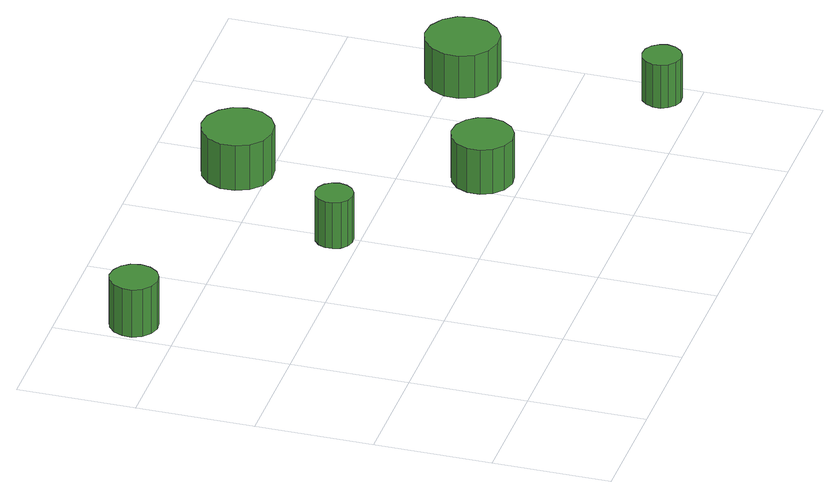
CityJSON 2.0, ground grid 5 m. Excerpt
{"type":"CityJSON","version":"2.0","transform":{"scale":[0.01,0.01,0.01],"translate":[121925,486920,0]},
"CityObjects":{
"tree1":{"type":"SolitaryVegetationObject","attributes":{"function":"something"},"geometry":[{"type":"MultiSurface","lod":"1","boundaries":[[[0,1,2,3,4,5,6,7,8,9,10,11,12,13,14]],[[15,16,17,18,19,20,21,22,23,24,25,26,27,28,29]],[[0,29,28,1]],[[1,28,27,2]],[[2,27,26,3]],[[3,26,25,4]],[[4,25,24,5]],[[5,24,23,6]],[[6,23,22,7]],[[7,22,21,8]],[[8,21,20,9]],[[9,20,19,10]],[[10,19,18,11]],[[11,18,17,12]],[[12,17,16,13]],[[13,16,15,14]],[[14,15,29,0]]]}]},
"tree2":{"type":"SolitaryVegetationObject","attributes":{"function":"something"},"geometry":[{"type":"MultiSurface","lod":"1","boundaries":[[[30,31,32,33,34,35,36,37,38,39,40,41,42,43,44]],[[45,46,47,48,49,50,51,52,53,54,55,56,57,58,59]],[[30,59,58,31]],[[31,58,57,32]],[[32,57,56,33]],[[33,56,55,34]],[[34,55,54,35]],[[35,54,53,36]],[[36,53,52,37]],[[37,52,51,38]],[[38,51,50,39]],[[39,50,49,40]],[[40,49,48,41]],[[41,48,47,42]],[[42,47,46,43]],[[43,46,45,44]],[[44,45,59,30]]]}]},
"tree3":{"type":"SolitaryVegetationObject","attributes":{"function":"something"},"geometry":[{"type":"MultiSurface","lod":"1","boundaries":[[[60,61,62,63,64,65,66,67,68,69,70,71,72,73,74]],[[75,76,77,78,79,80,81,82,83,84,85,86,87,88,89]],[[60,89,88,61]],[[61,88,87,62]],[[62,87,86,63]],[[63,86,85,64]],[[64,85,84,65]],[[65,84,83,66]],[[66,83,82,67]],[[67,82,81,68]],[[68,81,80,69]],[[69,80,79,70]],[[70,79,78,71]],[[71,78,77,72]],[[72,77,76,73]],[[73,76,75,74]],[[74,75,89,60]]]}]},
"tree4":{"type":"SolitaryVegetationObject","attributes":{"function":"something"},"geometry":[{"type":"MultiSurface","lod":"1","boundaries":[[[90,91,92,93,94,95,96,97,98,99,100,101,102,103,104]],[[105,106,107,108,109,110,111,112,113,114,115,116,117,118,119]],[[90,119,118,91]],[[91,118,117,92]],[[92,117,116,93]],[[93,116,115,94]],[[94,115,114,95]],[[95,114,113,96]],[[96,113,112,97]],[[97,112,111,98]],[[98,111,110,99]],[[99,110,109,100]],[[100,109,108,101]],[[101,108,107,102]],[[102,107,106,103]],[[103,106,105,104]],[[104,105,119,90]]]}]},
"tree5":{"type":"SolitaryVegetationObject","attributes":{"function":"something"},"geometry":[{"type":"MultiSurface","lod":"1","boundaries":[[[120,121,122,123,124,125,126,127,128,129,130,131,132,133,134]],[[135,136,137,138,139,140,141,142,143,144,145,146,147,148,149]],[[120,149,148,121]],[[121,148,147,122]],[[122,147,146,123]],[[123,146,145,124]],[[124,145,144,125]],[[125,144,143,126]],[[126,143,142,127]],[[127,142,141,128]],[[128,141,140,129]],[[129,140,139,130]],[[130,139,138,131]],[[131,138,137,132]],[[132,137,136,133]],[[133,136,135,134]],[[134,135,149,120]]]}]},
"tree6":{"type":"SolitaryVegetationObject","attributes":{"function":"something"},"geometry":[{"type":"MultiSurface","lod":"1","boundaries":[[[150,151,152,153,154,155,156,157,158,159,160,161,162,163,164]],[[165,166,167,168,169,170,171,172,173,174,175,176,177,178,179]],[[150,179,178,151]],[[151,178,177,152]],[[152,177,176,153]],[[153,176,175,154]],[[154,175,174,155]],[[155,174,173,156]],[[156,173,172,157]],[[157,172,171,158]],[[158,171,170,159]],[[159,170,169,160]],[[160,169,168,161]],[[161,168,167,162]],[[162,167,166,163]],[[163,166,165,164]],[[164,165,179,150]]]}]},
"tree7":{"type":"SolitaryVegetationObject","attributes":{"function":"something"}}
},
"vertices":[
[223,1693,241],[214,1734,241],[189,1768,241],[152,1789,241],[110,1794,241],[70,1781,241],[38,1752,241],[21,1714,241],[21,1671,241],[38,1633,241],[70,1604,241],[110,1591,241],[152,1596,241],[189,1617,241],[214,1651,241],[214,1651,19],[189,1617,19],[152,1596,19],[110,1591,19],[70,1604,19],[38,1633,19],[21,1671,19],[21,1714,19],[38,1752,19],[70,1781,19],[110,1794,19],[152,1789,19],[189,1768,19],[214,1734,19],[223,1693,19],
[1068,1108,233],[1061,1141,233],[1042,1167,233],[1013,1184,233],[980,1187,233],[949,1177,233],[924,1155,233],[911,1125,233],[911,1092,233],[924,1061,233],[949,1039,233],[980,1029,233],[1013,1032,233],[1042,1049,233],[1061,1076,233],[1061,1076,18],[1042,1049,18],[1013,1032,18],[980,1029,18],[949,1039,18],[924,1061,18],[911,1092,18],[911,1125,18],[924,1155,18],[949,1177,18],[980,1187,18],[1013,1184,18],[1042,1167,18],[1061,1141,18],[1068,1108,18],
[1742,670,223],[1730,723,223],[1699,766,223],[1652,793,223],[1599,799,223],[1548,782,223],[1508,746,223],[1486,697,223],[1486,643,223],[1508,594,223],[1548,558,223],[1599,541,223],[1652,547,223],[1699,574,223],[1730,617,223],[1730,617,17],[1699,574,17],[1652,547,17],[1599,541,17],[1548,558,17],[1508,594,17],[1486,643,17],[1486,697,17],[1508,746,17],[1548,782,17],[1599,799,17],[1652,793,17],[1699,766,17],[1730,723,17],[1742,670,17],
[1524,1629,231],[1511,1690,231],[1474,1740,231],[1420,1772,231],[1358,1778,231],[1298,1759,231],[1252,1717,231],[1226,1660,231],[1226,1597,231],[1252,1540,231],[1298,1498,231],[1358,1479,231],[1420,1485,231],[1474,1517,231],[1511,1567,231],[1511,1567,21],[1474,1517,21],[1420,1485,21],[1358,1479,21],[1298,1498,21],[1252,1540,21],[1226,1597,21],[1226,1660,21],[1252,1717,21],[1298,1759,21],[1358,1778,21],[1420,1772,21],[1474,1740,21],[1511,1690,21],[1524,1629,21],
[2495,153,219],[2487,186,219],[2467,214,219],[2438,231,219],[2404,234,219],[2371,224,219],[2346,201,219],[2332,170,219],[2332,136,219],[2346,105,219],[2371,82,219],[2404,71,219],[2438,75,219],[2467,92,219],[2487,119,219],[2487,119,17],[2467,92,17],[2438,75,17],[2404,71,17],[2371,82,17],[2346,105,17],[2332,136,17],[2332,170,17],[2346,201,17],[2371,224,17],[2404,234,17],[2438,231,17],[2467,214,17],[2487,186,17],[2495,153,17],
[2477,966,218],[2464,1029,218],[2426,1081,218],[2370,1113,218],[2306,1120,218],[2245,1100,218],[2197,1057,218],[2171,998,218],[2171,934,218],[2197,875,218],[2245,832,218],[2306,812,218],[2370,818,218],[2426,851,218],[2464,903,218],[2464,903,19],[2426,851,19],[2370,818,19],[2306,812,19],[2245,832,19],[2197,875,19],[2171,934,19],[2171,998,19],[2197,1057,19],[2245,1100,19],[2306,1120,19],[2370,1113,19],[2426,1081,19],[2464,1029,19],[2477,966,19]
]}
